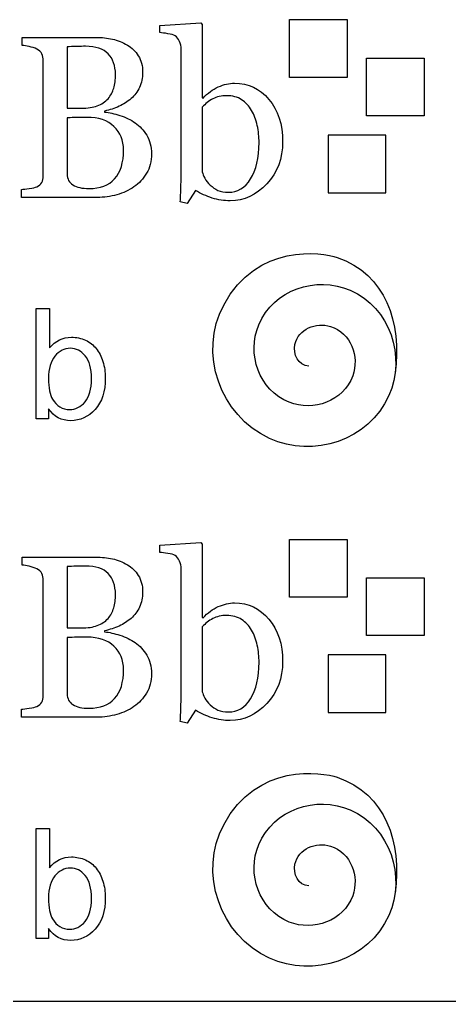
# Model space of a CAD drawing. Header units: inches. Extents: x 0 to 4, y 0 to 2.5.
# Drawn here: x 1.843 to 2.308, y 0 to 1.062 of the extents above; entities that cross this region are included whole.
import ezdxf

# ---------------------------------------------------------------- set-up
doc = ezdxf.new("R2010")
doc.units = ezdxf.units.IN
doc.layers.get('0').update_dxf_attribs({"linetype": 'CONTINUOUS'})

msp = doc.modelspace()

# ---------------------------------------------------------------- linework, layer by layer
at = {"color": 7}
for p, q in [((1.994417, 1.05622), (2.038607, 1.059027)), ((1.994417, 1.048407), (1.994417, 1.05622)), ((2.038607, 1.059027), (2.040316, 1.057196)), ((2.040316, 1.057196), (2.040316, 0.97785)), ((2.134907, 1), (2.134907, 1.0625)), ((2.134907, 1.0625), (2.197407, 1.0625)), ((2.197407, 1.0625), (2.197407, 1)), ((1.84537, 1.034614), (1.84537, 1.043281)), ((1.84537, 1.043281), (1.925326, 1.043281)), ((1.894076, 1.033149), (1.894076, 0.966621)), ((2.017611, 0.911567), (2.017611, 1.030707)), ((2.21824, 0.958333), (2.21824, 1.020833)), ((2.21824, 1.020833), (2.28074, 1.020833)), ((2.28074, 1.020833), (2.28074, 0.958333)), ((1.868075, 0.893622), (1.868075, 1.018134)), ((2.197407, 1), (2.134907, 1)), ((2.040316, 0.97785), (2.04117, 0.977606)), ((1.938265, 0.976874), (1.938265, 0.976874)), ((2.040316, 0.967719), (2.040316, 0.897651)), ((1.894076, 0.966621), (1.909579, 0.966621)), ((1.934603, 0.963569), (1.934603, 0.96247)), ((2.28074, 0.958333), (2.21824, 0.958333)), ((1.894076, 0.956245), (1.894076, 0.895209)), ((1.967684, 0.950751), (1.967684, 0.950751)), ((2.239074, 0.9375), (2.176574, 0.9375)), ((2.176574, 0.9375), (2.176574, 0.875)), ((2.239074, 0.875), (2.239074, 0.9375)), ((2.101839, 0.929511), (2.101839, 0.929511)), ((2.127352, 0.930365), (2.127352, 0.930366)), ((1.955111, 0.921577), (1.955111, 0.921577)), ((1.844515, 0.870063), (1.844515, 0.87873)), ((2.033114, 0.877631), (2.024081, 0.863593)), ((2.176574, 0.875), (2.239074, 0.875)), ((1.926547, 0.870063), (1.844515, 0.870063)), ((2.024081, 0.863593), (2.016512, 0.865302)), ((1.860384, 0.630425), (1.860384, 0.749729)), ((1.860384, 0.749729), (1.875032, 0.749729)), ((1.875032, 0.749729), (1.875032, 0.707167)), ((1.873813, 0.674289), (1.873813, 0.674289)), ((1.873975, 0.641249), (1.873974, 0.630425)), ((1.873974, 0.630425), (1.860384, 0.630425)), ((2.134907, 0.4375), (2.134907, 0.5)), ((2.134907, 0.5), (2.197407, 0.5)), ((2.197407, 0.5), (2.197407, 0.4375)), ((1.994417, 0.49372), (2.038607, 0.496528)), ((1.994417, 0.485908), (1.994417, 0.49372)), ((2.038607, 0.496528), (2.040316, 0.494697)), ((2.040316, 0.494697), (2.040316, 0.415351)), ((1.84537, 0.472114), (1.84537, 0.480781)), ((1.84537, 0.480781), (1.925326, 0.480781)), ((1.894076, 0.470649), (1.894076, 0.404121)), ((2.017611, 0.349067), (2.017611, 0.468207)), ((2.21824, 0.395833), (2.21824, 0.458333)), ((2.21824, 0.458333), (2.28074, 0.458333)), ((2.28074, 0.458333), (2.28074, 0.395833)), ((1.868075, 0.331123), (1.868075, 0.455634)), ((2.197407, 0.4375), (2.134907, 0.4375)), ((1.938265, 0.414375), (1.938265, 0.414374)), ((2.040316, 0.415351), (2.04117, 0.415107)), ((1.894076, 0.404121), (1.909579, 0.404121)), ((2.040316, 0.405219), (2.040316, 0.335151)), ((1.894076, 0.393745), (1.894076, 0.33271)), ((1.934603, 0.401069), (1.934603, 0.39997)), ((2.28074, 0.395833), (2.21824, 0.395833)), ((1.967684, 0.388251), (1.967684, 0.388251)), ((2.239074, 0.375), (2.176574, 0.375)), ((2.176574, 0.375), (2.176574, 0.3125)), ((2.239074, 0.3125), (2.239074, 0.375)), ((2.101839, 0.367011), (2.101839, 0.367011)), ((2.127352, 0.367866), (2.127352, 0.367866)), ((1.955111, 0.359077), (1.955111, 0.359077)), ((1.844515, 0.307563), (1.844515, 0.31623)), ((2.033114, 0.315131), (2.024081, 0.301093)), ((2.176574, 0.3125), (2.239074, 0.3125)), ((1.926547, 0.307563), (1.844515, 0.307563)), ((2.024081, 0.301093), (2.016512, 0.302802)), ((1.860384, 0.067925), (1.860384, 0.187229)), ((1.860384, 0.187229), (1.875032, 0.187229)), ((1.875032, 0.187229), (1.875032, 0.144667)), ((1.873813, 0.111789), (1.873813, 0.111789)), ((1.873975, 0.078749), (1.873974, 0.067925)), ((1.873974, 0.067925), (1.860384, 0.067925)), ((4, 0), (0, 0))]:
    msp.add_line(p, q, dxfattribs=at)
for points in [[(1.925326, 1.043281), (1.931511, 1.043281), (1.937411, 1.04267), (1.943026, 1.041449)], [(1.943026, 1.041449), (1.948723, 1.040229), (1.954134, 1.038072), (1.959261, 1.03498)], [(2.003084, 1.047309), (1.999504, 1.047878), (1.996615, 1.048245), (1.994417, 1.048407)], [(2.010897, 1.04499), (2.009351, 1.046048), (2.006746, 1.046821), (2.003084, 1.047309)], [(2.015658, 1.039008), (2.014437, 1.041775), (2.01285, 1.043769), (2.010897, 1.04499)], [(1.852938, 1.033393), (1.849927, 1.034044), (1.847404, 1.034451), (1.84537, 1.034614)], [(1.861117, 1.030585), (1.858675, 1.031806), (1.855949, 1.032742), (1.852938, 1.033393)], [(1.903964, 1.033393), (1.900057, 1.033312), (1.896761, 1.03323), (1.894076, 1.033149)], [(1.913851, 1.033637), (1.911247, 1.033637), (1.907951, 1.033556), (1.903964, 1.033393)], [(1.938509, 1.025458), (1.933301, 1.030911), (1.925082, 1.033637), (1.913851, 1.033637)], [(1.959261, 1.03498), (1.964063, 1.032131), (1.96801, 1.028266), (1.971102, 1.023383)], [(2.017611, 1.030707), (2.017611, 1.033474), (2.01696, 1.036241), (2.015658, 1.039008)], [(1.86661, 1.025458), (1.865715, 1.027574), (1.863884, 1.029283), (1.861117, 1.030585)], [(1.868075, 1.018134), (1.868075, 1.020901), (1.867587, 1.023342), (1.86661, 1.025458)], [(1.946322, 1.00312), (1.946322, 1.012641), (1.943718, 1.020087), (1.938509, 1.025458)], [(1.971102, 1.023383), (1.974195, 1.0185), (1.975741, 1.012559), (1.975741, 1.005561)], [(1.944491, 0.988349), (1.945712, 0.992499), (1.946322, 0.997423), (1.946322, 1.00312)], [(1.975741, 1.005561), (1.975741, 0.999457), (1.974642, 0.994005), (1.972445, 0.989203)], [(1.938265, 0.976874), (1.941276, 0.980374), (1.943352, 0.984199), (1.944491, 0.988349)], [(1.972445, 0.989203), (1.970247, 0.984483), (1.967155, 0.980414), (1.963167, 0.976996)], [(2.04117, 0.977606), (2.046216, 0.982977), (2.051709, 0.987006), (2.05765, 0.989691)], [(2.05765, 0.989691), (2.063672, 0.992377), (2.069572, 0.99372), (2.07535, 0.99372)], [(2.07535, 0.99372), (2.090161, 0.99372), (2.102531, 0.98786), (2.112459, 0.976141)], [(2.066805, 0.98017), (2.061109, 0.98017), (2.056104, 0.979031), (2.051791, 0.976752)], [(2.082919, 0.975776), (2.078443, 0.978706), (2.073072, 0.98017), (2.066805, 0.98017)], [(1.909579, 0.966621), (1.916252, 0.966621), (1.921949, 0.967475), (1.926669, 0.969184)], [(1.926669, 0.969184), (1.93147, 0.970893), (1.935336, 0.973456), (1.938265, 0.976874)], [(1.950228, 0.968695), (1.945427, 0.966498), (1.940218, 0.964789), (1.934603, 0.963569)], [(1.963167, 0.976996), (1.959424, 0.973741), (1.955111, 0.970974), (1.950228, 0.968695)], [(2.051791, 0.976752), (2.047559, 0.974555), (2.043734, 0.971544), (2.040316, 0.967719)], [(2.093783, 0.964301), (2.091016, 0.969021), (2.087394, 0.972846), (2.082919, 0.975776)], [(2.112459, 0.976141), (2.122388, 0.964423), (2.127352, 0.949164), (2.127352, 0.930365)], [(1.902132, 0.956489), (1.898552, 0.956407), (1.895866, 0.956326), (1.894076, 0.956245)], [(1.915316, 0.956733), (1.910108, 0.956733), (1.905713, 0.956651), (1.902132, 0.956489)], [(1.944735, 0.946845), (1.937899, 0.953437), (1.928093, 0.956733), (1.915316, 0.956733)], [(1.934603, 0.96247), (1.939567, 0.9619), (1.945101, 0.960639), (1.951205, 0.958685)], [(1.951205, 0.958685), (1.957389, 0.956814), (1.962883, 0.954169), (1.967684, 0.950751)], [(2.099886, 0.947944), (2.098584, 0.95421), (2.09655, 0.959663), (2.093783, 0.964301)], [(1.955111, 0.921577), (1.955111, 0.93183), (1.951652, 0.940253), (1.944735, 0.946845)], [(1.967684, 0.950751), (1.97273, 0.947333), (1.976921, 0.942858), (1.980257, 0.937324)], [(2.101839, 0.929511), (2.101839, 0.935533), (2.101188, 0.941678), (2.099886, 0.947944)], [(1.980257, 0.937324), (1.983594, 0.93179), (1.985262, 0.925076), (1.985262, 0.917182)], [(2.092684, 0.890082), (2.098787, 0.899685), (2.101839, 0.912828), (2.101839, 0.929511)], [(2.127352, 0.930366), (2.127352, 0.912299), (2.121656, 0.897122), (2.110262, 0.884833)], [(1.945467, 0.890327), (1.951896, 0.897407), (1.955111, 0.907823), (1.955111, 0.921577)], [(1.985262, 0.917182), (1.985262, 0.909125), (1.983513, 0.902127), (1.980013, 0.896186)], [(2.017367, 0.887031), (2.017529, 0.895494), (2.017611, 0.903673), (2.017611, 0.911567)], [(1.866488, 0.886176), (1.867546, 0.888129), (1.868075, 0.890611), (1.868075, 0.893622)], [(1.894076, 0.895209), (1.894076, 0.890083), (1.896151, 0.886217), (1.900301, 0.883613)], [(1.980013, 0.896186), (1.976514, 0.890245), (1.971957, 0.885362), (1.966341, 0.881538)], [(2.040316, 0.897651), (2.040804, 0.895698), (2.04174, 0.893419), (2.043123, 0.890815)], [(1.861117, 0.881659), (1.86364, 0.882799), (1.86543, 0.884304), (1.866488, 0.886176)], [(1.900301, 0.883613), (1.904452, 0.881009), (1.91023, 0.879706), (1.917635, 0.879706)], [(1.917635, 0.879706), (1.929761, 0.879706), (1.939038, 0.883247), (1.945467, 0.890327)], [(2.016512, 0.865302), (2.016919, 0.871324), (2.017204, 0.878567), (2.017367, 0.887031)], [(2.043123, 0.890815), (2.044588, 0.888211), (2.046541, 0.885729), (2.048983, 0.883369)], [(2.048983, 0.883369), (2.051424, 0.88109), (2.054191, 0.879218), (2.057284, 0.877753)], [(2.068636, 0.875678), (2.078565, 0.875678), (2.08658, 0.88048), (2.092684, 0.890082)], [(2.110262, 0.884833), (2.098869, 0.872545), (2.085645, 0.866401), (2.070589, 0.866401)], [(1.844515, 0.87873), (1.846468, 0.878893), (1.849317, 0.879218), (1.85306, 0.879706)], [(1.85306, 0.879706), (1.856804, 0.880276), (1.859489, 0.880927), (1.861117, 0.881659)], [(1.947787, 0.872993), (1.940951, 0.87104), (1.933871, 0.870063), (1.926547, 0.870063)], [(1.966341, 0.881538), (1.960889, 0.877794), (1.954704, 0.874946), (1.947787, 0.872993)], [(2.051058, 0.869452), (2.044711, 0.871487), (2.038729, 0.874213), (2.033114, 0.877631)], [(2.057284, 0.877753), (2.060376, 0.87637), (2.06416, 0.875678), (2.068636, 0.875678)], [(2.070589, 0.866401), (2.063998, 0.866401), (2.057487, 0.867418), (2.051058, 0.869452)], [(2.063519, 0.75352), (2.09979, 0.821314), (2.170023, 0.81064), (2.186449, 0.805054)], [(2.186449, 0.805054), (2.239068, 0.78716), (2.256373, 0.734531), (2.249143, 0.67978)], [(2.101503, 0.732231), (2.11743, 0.770312), (2.163461, 0.785722), (2.200447, 0.769635)], [(2.200447, 0.769635), (2.243835, 0.750764), (2.26126, 0.697921), (2.242307, 0.655591)], [(2.113162, 0.609276), (2.059147, 0.634007), (2.035931, 0.701956), (2.063519, 0.75352)], [(2.140615, 0.710943), (2.144348, 0.727891), (2.163656, 0.735354), (2.179158, 0.730523)], [(2.134451, 0.648388), (2.101673, 0.661353), (2.088271, 0.700595), (2.101503, 0.732231)], [(2.179158, 0.730523), (2.201365, 0.723603), (2.210779, 0.697786), (2.203195, 0.67688)], [(1.875032, 0.707167), (1.881217, 0.714925), (1.889111, 0.718804), (1.898714, 0.718804)], [(1.898714, 0.718804), (1.904031, 0.718804), (1.909049, 0.717719), (1.913769, 0.715549)], [(1.913769, 0.715549), (1.918544, 0.713433), (1.92245, 0.710422), (1.925488, 0.706516)], [(1.897413, 0.70676), (1.891011, 0.70676), (1.885478, 0.703966), (1.880812, 0.698378)], [(1.913608, 0.698703), (1.909159, 0.704074), (1.903761, 0.70676), (1.897413, 0.70676)], [(1.925488, 0.706516), (1.928581, 0.702664), (1.930995, 0.697998), (1.932731, 0.692519)], [(2.15574, 0.6875), (2.144064, 0.687626), (2.13841, 0.700931), (2.140615, 0.710943)], [(1.880812, 0.698378), (1.876146, 0.692844), (1.873813, 0.684815), (1.873813, 0.674289)], [(1.920363, 0.67372), (1.920363, 0.685004), (1.918111, 0.693332), (1.913608, 0.698703)], [(1.932731, 0.692519), (1.934467, 0.687039), (1.935335, 0.68118), (1.935335, 0.67494)], [(1.873813, 0.674289), (1.873813, 0.663927), (1.875224, 0.65644), (1.878045, 0.651828)], [(1.913364, 0.648817), (1.91803, 0.654405), (1.920363, 0.662706), (1.920363, 0.67372)], [(1.935335, 0.67494), (1.935335, 0.660129), (1.931673, 0.648682), (1.924349, 0.640598)], [(2.203195, 0.67688), (2.193223, 0.649395), (2.16073, 0.637994), (2.134451, 0.648388)], [(1.878045, 0.651828), (1.882656, 0.644287), (1.888896, 0.640517), (1.896762, 0.640517)], [(1.896762, 0.640517), (1.903164, 0.640517), (1.908698, 0.643283), (1.913364, 0.648817)], [(2.242307, 0.655591), (2.220501, 0.606891), (2.160832, 0.58745), (2.113162, 0.609276)], [(1.897982, 0.628472), (1.887782, 0.628472), (1.87978, 0.632731), (1.873975, 0.641249)], [(1.924349, 0.640598), (1.917025, 0.632514), (1.908236, 0.628472), (1.897982, 0.628472)], [(1.925326, 0.480781), (1.931511, 0.480781), (1.937411, 0.48017), (1.943026, 0.47895)], [(1.943026, 0.47895), (1.948723, 0.477729), (1.954134, 0.475572), (1.959261, 0.47248)], [(2.003084, 0.484809), (1.999504, 0.485379), (1.996615, 0.485745), (1.994417, 0.485908)], [(2.010897, 0.48249), (2.009351, 0.483548), (2.006746, 0.484321), (2.003084, 0.484809)], [(2.015658, 0.476508), (2.014437, 0.479275), (2.01285, 0.481269), (2.010897, 0.48249)], [(1.852938, 0.470893), (1.849927, 0.471544), (1.847404, 0.471951), (1.84537, 0.472114)], [(1.861117, 0.468085), (1.858675, 0.469306), (1.855949, 0.470242), (1.852938, 0.470893)], [(1.86661, 0.462958), (1.865715, 0.465074), (1.863884, 0.466783), (1.861117, 0.468085)], [(1.903964, 0.470893), (1.900057, 0.470812), (1.896761, 0.47073), (1.894076, 0.470649)], [(1.913851, 0.471137), (1.911247, 0.471137), (1.907951, 0.471056), (1.903964, 0.470893)], [(1.938509, 0.462958), (1.933301, 0.468411), (1.925082, 0.471137), (1.913851, 0.471137)], [(1.959261, 0.47248), (1.964063, 0.469632), (1.96801, 0.465766), (1.971102, 0.460883)], [(2.017611, 0.468207), (2.017611, 0.470974), (2.01696, 0.473741), (2.015658, 0.476508)], [(1.868075, 0.455634), (1.868075, 0.458401), (1.867587, 0.460843), (1.86661, 0.462958)], [(1.946322, 0.44062), (1.946322, 0.450141), (1.943718, 0.457587), (1.938509, 0.462958)], [(1.971102, 0.460883), (1.974195, 0.456), (1.975741, 0.45006), (1.975741, 0.443061)], [(1.944491, 0.425849), (1.945712, 0.429999), (1.946322, 0.434923), (1.946322, 0.44062)], [(1.975741, 0.443061), (1.975741, 0.436958), (1.974642, 0.431505), (1.972445, 0.426704)], [(1.938265, 0.414374), (1.941276, 0.417874), (1.943352, 0.421699), (1.944491, 0.425849)], [(1.972445, 0.426704), (1.970247, 0.421984), (1.967155, 0.417915), (1.963167, 0.414497)], [(2.04117, 0.415107), (2.046216, 0.420478), (2.051709, 0.424506), (2.05765, 0.427192)], [(2.05765, 0.427192), (2.063672, 0.429877), (2.069572, 0.43122), (2.07535, 0.43122)], [(2.07535, 0.43122), (2.090161, 0.43122), (2.102531, 0.425361), (2.112459, 0.413642)], [(1.926669, 0.406684), (1.93147, 0.408393), (1.935336, 0.410956), (1.938265, 0.414375)], [(1.963167, 0.414497), (1.959424, 0.411241), (1.955111, 0.408474), (1.950228, 0.406196)], [(2.066805, 0.417671), (2.061109, 0.417671), (2.056104, 0.416531), (2.051791, 0.414252)], [(2.082919, 0.413276), (2.078443, 0.416206), (2.073072, 0.417671), (2.066805, 0.417671)], [(1.909579, 0.404121), (1.916252, 0.404121), (1.921949, 0.404975), (1.926669, 0.406684)], [(1.950228, 0.406196), (1.945427, 0.403998), (1.940218, 0.402289), (1.934603, 0.401069)], [(2.051791, 0.414252), (2.047559, 0.412055), (2.043734, 0.409044), (2.040316, 0.405219)], [(2.093783, 0.401801), (2.091016, 0.406521), (2.087394, 0.410346), (2.082919, 0.413276)], [(2.112459, 0.413642), (2.122388, 0.401923), (2.127352, 0.386665), (2.127352, 0.367866)], [(1.902132, 0.393989), (1.898552, 0.393907), (1.895866, 0.393826), (1.894076, 0.393745)], [(1.915316, 0.394233), (1.910108, 0.394233), (1.905713, 0.394152), (1.902132, 0.393989)], [(1.944735, 0.384345), (1.937899, 0.390937), (1.928093, 0.394233), (1.915316, 0.394233)], [(1.934603, 0.39997), (1.939567, 0.3994), (1.945101, 0.398139), (1.951205, 0.396186)], [(1.951205, 0.396186), (1.957389, 0.394314), (1.962883, 0.391669), (1.967684, 0.388251)], [(2.099886, 0.385444), (2.098584, 0.39171), (2.09655, 0.397163), (2.093783, 0.401801)], [(1.955111, 0.359077), (1.955111, 0.369331), (1.951652, 0.377753), (1.944735, 0.384345)], [(1.967684, 0.388251), (1.97273, 0.384833), (1.976921, 0.380358), (1.980257, 0.374824)], [(2.101839, 0.367011), (2.101839, 0.373034), (2.101188, 0.379178), (2.099886, 0.385444)], [(1.980257, 0.374824), (1.983594, 0.36929), (1.985262, 0.362576), (1.985262, 0.354682)], [(2.092684, 0.327583), (2.098787, 0.337185), (2.101839, 0.350328), (2.101839, 0.367011)], [(2.127352, 0.367866), (2.127352, 0.349799), (2.121656, 0.334622), (2.110262, 0.322333)], [(1.945467, 0.327827), (1.951896, 0.334907), (1.955111, 0.345323), (1.955111, 0.359077)], [(1.985262, 0.354682), (1.985262, 0.346625), (1.983513, 0.339627), (1.980013, 0.333686)], [(2.017367, 0.324531), (2.017529, 0.332994), (2.017611, 0.341173), (2.017611, 0.349067)], [(1.866488, 0.323677), (1.867546, 0.32563), (1.868075, 0.328112), (1.868075, 0.331123)], [(1.894076, 0.33271), (1.894076, 0.327583), (1.896151, 0.323717), (1.900301, 0.321113)], [(1.980013, 0.333686), (1.976514, 0.327745), (1.971957, 0.322862), (1.966341, 0.319038)], [(2.040316, 0.335151), (2.040804, 0.333198), (2.04174, 0.330919), (2.043123, 0.328315)], [(1.85306, 0.317207), (1.856804, 0.317776), (1.859489, 0.318428), (1.861117, 0.31916)], [(1.861117, 0.31916), (1.86364, 0.320299), (1.86543, 0.321805), (1.866488, 0.323677)], [(1.900301, 0.321113), (1.904452, 0.318509), (1.91023, 0.317207), (1.917635, 0.317207)], [(1.917635, 0.317207), (1.929761, 0.317207), (1.939038, 0.320747), (1.945467, 0.327827)], [(1.966341, 0.319038), (1.960889, 0.315294), (1.954704, 0.312446), (1.947787, 0.310493)], [(2.016512, 0.302802), (2.016919, 0.308824), (2.017204, 0.316067), (2.017367, 0.324531)], [(2.043123, 0.328315), (2.044588, 0.325711), (2.046541, 0.323229), (2.048983, 0.320869)], [(2.048983, 0.320869), (2.051424, 0.31859), (2.054191, 0.316718), (2.057284, 0.315253)], [(2.068636, 0.313178), (2.078565, 0.313178), (2.08658, 0.31798), (2.092684, 0.327583)], [(2.110262, 0.322333), (2.098869, 0.310045), (2.085645, 0.303901), (2.070589, 0.303901)], [(1.844515, 0.31623), (1.846468, 0.316393), (1.849317, 0.316718), (1.85306, 0.317207)], [(1.947787, 0.310493), (1.940951, 0.30854), (1.933871, 0.307563), (1.926547, 0.307563)], [(2.051058, 0.306952), (2.044711, 0.308987), (2.038729, 0.311713), (2.033114, 0.315131)], [(2.057284, 0.315253), (2.060376, 0.31387), (2.06416, 0.313178), (2.068636, 0.313178)], [(2.070589, 0.303901), (2.063998, 0.303901), (2.057487, 0.304918), (2.051058, 0.306952)], [(2.063519, 0.19102), (2.09979, 0.258814), (2.170023, 0.24814), (2.186449, 0.242554)], [(2.186449, 0.242554), (2.239068, 0.22466), (2.256373, 0.172031), (2.249143, 0.11728)], [(2.101503, 0.169731), (2.11743, 0.207812), (2.163461, 0.223222), (2.200447, 0.207135)], [(2.200447, 0.207135), (2.243835, 0.188264), (2.26126, 0.135421), (2.242307, 0.093091)], [(2.113162, 0.046776), (2.059147, 0.071507), (2.035931, 0.139456), (2.063519, 0.19102)], [(2.140615, 0.148443), (2.144348, 0.165391), (2.163656, 0.172854), (2.179158, 0.168023)], [(2.134451, 0.085888), (2.101673, 0.098853), (2.088271, 0.138095), (2.101503, 0.169731)], [(2.179158, 0.168023), (2.201365, 0.161103), (2.210779, 0.135286), (2.203195, 0.11438)], [(1.875032, 0.144667), (1.881217, 0.152425), (1.889111, 0.156304), (1.898714, 0.156304)], [(1.898714, 0.156304), (1.904031, 0.156304), (1.909049, 0.155219), (1.913769, 0.153049)], [(1.913769, 0.153049), (1.918544, 0.150933), (1.92245, 0.147922), (1.925488, 0.144016)], [(1.897413, 0.14426), (1.891011, 0.14426), (1.885478, 0.141466), (1.880812, 0.135878)], [(1.913608, 0.136203), (1.909159, 0.141575), (1.903761, 0.14426), (1.897413, 0.14426)], [(1.925488, 0.144016), (1.928581, 0.140164), (1.930995, 0.135498), (1.932731, 0.130019)], [(2.15574, 0.125), (2.144064, 0.125126), (2.13841, 0.138431), (2.140615, 0.148443)], [(1.880812, 0.135878), (1.876146, 0.130344), (1.873813, 0.122315), (1.873813, 0.111789)], [(1.920363, 0.11122), (1.920363, 0.122504), (1.918111, 0.130832), (1.913608, 0.136203)], [(1.932731, 0.130019), (1.934467, 0.124539), (1.935335, 0.11868), (1.935335, 0.112441)], [(1.873813, 0.111789), (1.873813, 0.101427), (1.875224, 0.09394), (1.878045, 0.089328)], [(1.913364, 0.086317), (1.91803, 0.091906), (1.920363, 0.100206), (1.920363, 0.11122)], [(1.935335, 0.112441), (1.935335, 0.097629), (1.931673, 0.086182), (1.924349, 0.078098)], [(2.203195, 0.11438), (2.193223, 0.086895), (2.16073, 0.075494), (2.134451, 0.085888)], [(1.878045, 0.089328), (1.882656, 0.081787), (1.888896, 0.078017), (1.896762, 0.078017)], [(1.896762, 0.078017), (1.903164, 0.078017), (1.908698, 0.080784), (1.913364, 0.086317)], [(2.242307, 0.093091), (2.220501, 0.044391), (2.160832, 0.02495), (2.113162, 0.046776)], [(1.897982, 0.065972), (1.887782, 0.065972), (1.87978, 0.070231), (1.873975, 0.078749)], [(1.924349, 0.078098), (1.917025, 0.070014), (1.908236, 0.065972), (1.897982, 0.065972)]]:
    msp.add_open_spline(points, degree=3, dxfattribs=at)

doc.saveas('drawing.dxf')
